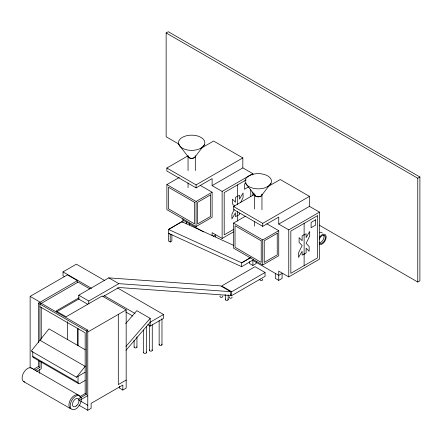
<?xml version="1.0" encoding="UTF-8"?>
<svg xmlns="http://www.w3.org/2000/svg" width="442" height="442" viewBox="0 0 442 442"><rect width="100%" height="100%" fill="white"/><g stroke="black" fill="none" stroke-linecap="round" stroke-linejoin="round"><path stroke-width="0.66" d="M234.288 209.464L231.895 214.331L231.895 218.917L235.481 212.812L235.481 216.668L237.487 215.508M240.686 202.464L243.072 197.596L243.072 193.01L239.487 199.115L239.487 195.259L237.487 196.414M204.392 144.738A13.194 7.613 0 0 1 182.325 148.153A13.194 7.613 0 0 1 188.237 135.412A13.194 7.613 0 0 1 204.392 144.738L195.126 156.794A3.597 2.077 0 0 1 191.651 158.33A3.597 2.077 0 0 1 188.176 156.794L178.911 144.738M271.029 183.215A13.194 7.613 0 0 1 248.957 186.629A13.194 7.613 0 0 1 254.874 173.883A13.194 7.613 0 0 1 271.029 183.215L261.763 195.265A3.597 2.077 0 0 1 257.355 196.734A3.597 2.077 0 0 1 254.813 194.187L233.514 206.497L233.514 209.475L262.725 226.343L278.747 217.088L278.747 224.094L288.764 229.879L319.478 212.143L319.478 259.172L288.764 276.907L278.747 271.123L278.747 280.377L282.09 278.449L282.09 273.438L278.747 275.366L252.874 260.426L252.874 265.438L249.537 263.509L249.537 261.631M85.317 349.826L48.985 328.848L31.227 351.081L76.499 377.214L85.378 366.098M125.616 323.649L136.827 310.654L150.181 318.362L150.181 326.074L147.788 324.693M125.97 346.434L150.181 318.362M125.97 350.291L150.181 322.218L163.534 314.511L163.534 318.362L150.181 326.074M250.846 257.399L241.686 262.835L168.546 229.475L168.546 241.039L170.214 242.001L171.883 241.039L171.883 234.514M168.546 233.326L241.686 266.686L253.708 259.553M179.292 144.352L166.142 136.76L166.142 32.951L168.28 31.713L419.9 176.988L419.9 280.803L417.762 282.035L319.146 225.1M252.841 175.038L252.841 173.673L222.127 191.403L212.11 185.623L212.11 178.618L196.088 187.872L166.877 171.004L166.877 168.026L188.176 155.728M200.596 148.556L213.613 141.042L242.829 157.905L242.829 167.888L212.11 185.623M200.187 185.331L212.11 192.215L212.11 217.271L196.088 226.525L166.877 209.657L166.877 184.601L179.341 177.402M166.877 168.026L196.088 184.889L242.829 157.905M64.808 276.786L63.018 275.753L63.018 271.896L76.372 264.183L104.428 280.388M30.128 368.042L30.128 296.389L67.383 274.88L77.4 280.664L77.4 282.51M166.877 184.601L196.088 201.464L212.11 192.215M246.15 179.927L224.199 192.602L224.199 234.846L233.442 229.508M246.188 182.977L244.47 183.966L244.47 189.248L248.476 186.938M38.36 342.445L38.36 303.201L39.708 302.422L87.781 330.18L87.781 410.286L91.118 408.358L91.118 403.347L122.837 385.037L122.837 390.048L126.174 388.12L126.174 309.864L102.135 295.985L66.085 316.803L56.068 311.019L79.118 297.709M77.4 280.664L40.145 302.173L30.128 296.389M181.9 221.762L168.546 229.475L181.712 221.657L233.652 245.371M41.244 303.311L39.896 304.09L39.896 340.229L85.162 366.363M41.327 303.339L78.101 282.106L89.787 288.853M237.487 196.237L235.481 197.392L235.481 202.209L232.475 199.127L232.475 203.944L234.625 206.149M87.604 304.173L78.77 299.068L78.77 295.212L108.815 277.869L220.691 285.897L230.707 291.676L230.707 295.532L118.832 287.504L102.925 296.687M267.824 186.684L280.25 179.513L309.461 196.375L309.461 206.364L278.747 224.094M56.659 311.837L79.118 298.869M78.77 295.212L88.781 300.996L118.832 283.648L230.707 291.676M237.487 215.69L239.487 214.536L239.487 213.16M266.824 223.801L278.747 230.685L278.747 255.741L262.725 264.996L233.514 248.128L233.514 223.072L245.382 216.221M213.226 236.249L215.453 234.967L215.453 236.846M212.11 235.68L212.11 232.652L222.127 238.437L233.348 231.956M233.514 206.497L262.725 223.359L309.461 196.375M38.36 303.201L86.433 330.959L87.781 330.18M87.781 332.03L126.174 309.864M33.41 369.396L38.36 366.54L39.896 367.424L39.896 361.23M34.946 370.286L39.896 367.424M233.514 223.072L262.725 239.94L278.747 230.685M36.52 371.495L41.244 368.766L41.244 361.865M250.979 257.471L241.686 262.835L241.686 266.686M304.124 234.708L302.118 235.862L302.118 240.686L299.112 237.597L299.112 242.42L302.118 245.503L298.532 252.802L298.532 257.388L302.118 251.283L302.118 255.139L304.124 253.984M304.124 234.89L306.124 233.73L306.124 237.586L309.709 231.481L309.709 236.067L306.124 243.371L309.129 246.454L309.129 251.271L306.124 248.189L306.124 253.006L304.124 254.161M252.874 265.438L256.216 263.509L256.216 261.631M166.142 32.951L417.762 178.22L419.9 176.988M76.499 377.214L85.162 372.214M265.056 272.471L255.04 266.692L221.657 285.963L231.669 291.748L265.056 272.471L265.056 276.327L231.669 295.599L230.492 294.919M85.162 380.44L79.831 383.518A2.541 1.464 -60 0 1 78.035 382.485L32.769 356.346L32.769 351.556M79.665 396.739L85.162 393.562L86.433 394.297L86.433 330.959M86.433 394.297L79.024 398.573L79.024 400.695L87.781 395.634M126.174 380.059L118.296 384.606L118.296 314.411M242.829 167.888L252.841 173.673M309.461 206.364L319.478 212.143M182.9 220.028L203.436 231.884M278.747 280.377L275.41 278.449L275.41 273.438M168.546 233.21L170.214 234.177L170.214 242.001M108.815 277.869L118.832 283.648M117.561 287.969L163.534 314.511M63.018 271.896L91.588 288.388M104.085 295.61L135.037 313.477M125.699 311.942L132.865 316.08M39.896 306.687L85.162 332.826L85.162 393.562M122.837 390.048L119.5 388.12L119.5 386.242M33.294 357.512L78.565 383.645M31.586 368.031L78.389 395.06M80.085 396.982L80.93 397.469M80.659 401.159L87.781 405.275M78.88 405.143L87.781 410.286M23.73 381.645L70.532 408.668A7.857 4.536 -60 0 1 71.079 398.723A7.857 4.536 -60 0 1 79.273 395.877M245.548 183.215L254.813 195.265M417.762 178.22L417.762 282.035M304.124 223.403L304.124 265.648M288.764 229.879L288.764 276.907M262.725 223.359L262.725 226.343M262.725 239.94L262.725 264.996M261.957 194.712L261.957 209.757M254.675 194.712L254.675 209.072M254.675 221.387L254.675 226.171M252.841 192.077L252.841 195.486M250.769 189.673L250.769 196.568M237.487 184.933L237.487 204.602M237.487 211.42L237.487 221.094M231.669 291.748L231.669 295.599M228.166 294.88L228.166 299.637M225.332 294.88L225.332 299.637M222.127 191.403L222.127 238.437M196.088 184.889L196.088 187.872M196.088 201.464L196.088 226.525M195.32 156.236L195.32 170.601M189.579 223.16L189.579 225.039M188.043 170.601L188.043 156.236A3.641 2.099 0 0 0 192.154 158.319A3.641 2.099 0 0 0 195.193 155.695M188.043 182.911L188.043 187.701M186.237 221.956L186.237 223.834M182.9 218.674L182.9 222.536M161.976 319.223L161.976 344.749M159.142 320.605L159.142 344.749M152.263 324.831L152.263 350.357M149.429 324.831L149.429 350.357M146.424 326.627L146.424 352.594M143.589 330.041L143.589 352.594M136.943 336.87L136.943 347.119M134.108 340.285L134.108 347.119M88.781 300.996L88.781 303.566M78.101 328.505L78.101 345.716M78.035 376.324L78.035 382.485M77.4 328.224L77.4 345.429M67.383 321.726L67.383 339.638M41.244 307.267L41.244 339.185M39.708 369.258L39.708 373.385M38.36 360.346L38.36 366.54M161.789 318.942A1.414 0.818 0 0 1 161.562 319.113M24.879 381.998A7.857 4.536 -60 0 1 23.73 372.573A7.857 4.536 -60 0 1 32.47 368.855M151.849 349.777A1.414 0.818 0 0 1 151.932 350.882A1.414 0.818 0 0 1 150.031 351.025A1.414 0.818 0 0 1 149.617 349.948M161.562 344.169A1.414 0.818 0 0 1 161.645 345.274A1.414 0.818 0 0 1 159.75 345.417A1.414 0.818 0 0 1 159.335 344.34M136.749 346.71A1.414 0.818 0 0 1 135.711 347.931A1.414 0.818 0 0 1 134.158 346.909M146.009 352.014A1.414 0.818 0 0 1 146.092 353.119A1.414 0.818 0 0 1 144.191 353.263A1.414 0.818 0 0 1 143.777 352.186M262.305 279.112A1.414 0.818 0 0 1 262.388 280.211A1.414 0.818 0 0 1 260.493 280.361A1.414 0.818 0 0 1 260.078 279.278M231.851 296.991A1.414 0.818 0 0 1 231.437 298.074A1.414 0.818 0 0 1 229.536 297.925A1.414 0.818 0 0 1 229.619 296.825M225.58 295.068A1.414 0.818 0 0 1 224.845 295.068M227.752 299.057A1.414 0.818 0 0 1 227.752 300.217A1.414 0.818 0 0 1 225.746 300.217A1.414 0.818 0 0 1 225.746 299.057M222.569 296.107A1.414 0.818 0 0 1 222.155 297.184A1.414 0.818 0 0 1 220.254 297.041A1.414 0.818 0 0 1 220.343 295.936M33.874 357.622A2.541 1.464 -60 0 1 32.769 356.346M319.262 237.73A5.713 3.298 -60 0 1 324.969 234.431A5.713 3.298 -60 0 1 324.969 241.028A5.713 3.298 -60 0 1 319.262 244.327M319.312 239.128A4.58 2.646 -60 0 1 324.196 235.31A4.58 2.646 -60 0 1 324.196 241.045A4.58 2.646 -60 0 1 319.312 242.868M319.826 232.343A5.713 3.298 -60 0 1 322.273 233.1M323.588 235.116A4.58 2.646 -60 0 1 323.069 239.929A4.58 2.646 -60 0 1 319.163 242.785M261.83 194.165A3.641 2.099 0 0 1 258.316 196.812A3.641 2.099 0 0 1 254.802 194.165M253.189 193.872A5.713 3.298 -60 0 1 254.161 193.773M210.602 194.834L197.602 202.342L197.602 223.901L210.602 216.398L210.602 194.834M277.233 233.31L264.239 240.813L264.239 262.377L277.233 254.868L277.233 233.31M317.406 215.735L290.836 231.072L290.836 273.316L317.406 257.979L317.406 215.735M315.682 219.801L311.107 222.442L311.107 227.718L315.682 225.077L315.682 219.801M194.574 202.342L168.391 187.22L168.391 208.784L194.574 223.901L194.574 202.342M261.211 240.813L235.028 225.696L235.028 247.255L261.211 262.377L261.211 240.813M81.096 397.833L80.543 396.607A7.857 4.536 -60 0 0 71.471 400.927A7.857 4.536 -60 0 0 73.831 409.717A7.857 4.536 -60 0 0 81.284 399.386L81.096 397.833M76.582 405.773A4.658 2.691 -60 0 0 78.057 398.562A4.658 2.691 -60 0 0 72.549 403.447A4.658 2.691 -60 0 0 76.582 405.773"/></g></svg>
